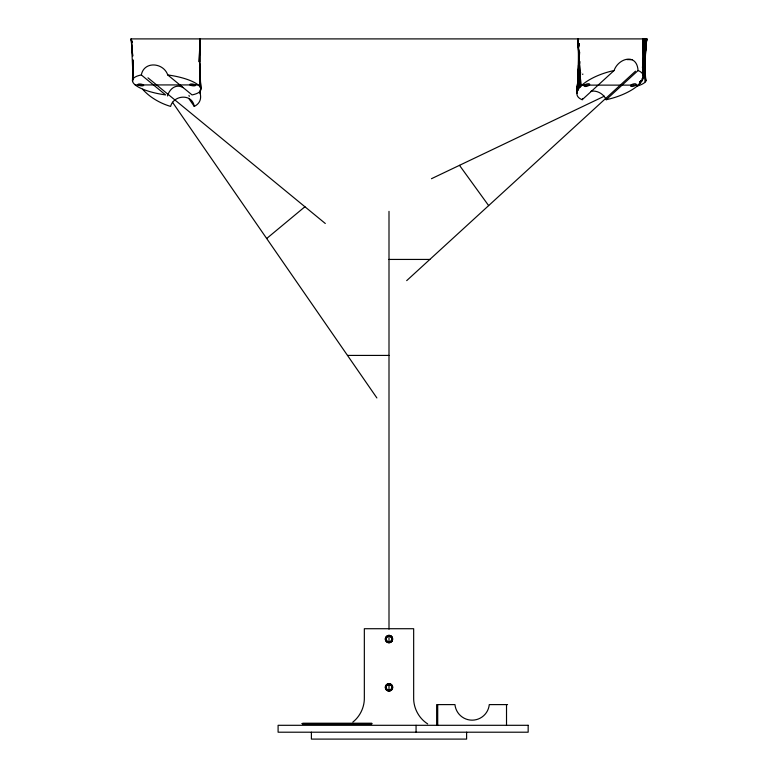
<?xml version="1.0" encoding="UTF-8"?>
<svg xmlns="http://www.w3.org/2000/svg" width="778" height="778" viewBox="0 0 778 778"><rect width="100%" height="100%" fill="white"/><g stroke="black" fill="none" stroke-linecap="round" stroke-linejoin="round"><path stroke-width="1.17" d="M436.643 725.3L436.643 704.605L454.955 704.605A17.242 17.242 0 0 0 489.274 704.605L507.567 704.605M578.424 38.9L578.346 89.314L578.958 52.107M645.312 54.557L645.312 81.855L644.962 60.217L645.614 81.35L644.573 63.446M645.351 50.94L645.458 42.508M645.322 51.659L645.195 60.937L646.255 38.9L643.853 56.794L646.693 38.9L644.855 61.297L646.255 38.9L643.027 70.117M645.351 49.335L645.4 45.863M579.104 43.704L579.056 46.106L579.046 43.685M132.484 80.591L133.048 59.887L132.561 81.311L132.62 60.402L132.989 74.532M199.567 55.277L200.014 38.9L199.576 49.491M578.686 56.862L577.762 90.384L578.462 76.02M578.744 54.47L578.813 52.068M577.791 82.06L578.462 65.119M199.547 51.844L200.15 38.9L199.149 61.909L200.014 38.9L199.625 62.405L199.576 38.9L200.16 87.078L199.722 63.426L200.802 88.536L199.586 68.62M642.502 79.852L642.618 77.45M642.725 75.038L642.842 72.626M642.949 70.215L644.408 38.9L643.231 77.751L642.978 38.9L643.348 76.74M579.513 54.47L579.629 52.068M577.84 82.137L578.462 70.215M578.472 68.668L577.033 92.485L578.482 75.816M579.338 54.382L579.474 52M578.462 68.863L577.295 87.408L578.472 74.211M642.861 75.038L645.497 38.9L643.036 67.715M641.908 80.922L642.113 78.52M576.916 93.496L578.482 75.699M579.513 63.825L579.727 61.452L579.522 63.903M577.169 87.914L578.462 73.91M132.688 56.162L131.171 38.9L646.829 38.9L644.262 61.637L646.693 38.9L643.766 59.186M642.414 67.54L642.735 65.148M642.56 67.54L643.425 61.569M643.883 56.736L644.281 54.363M644.67 51.98L646.829 38.9M141.324 74.951L165.617 94.906A34.495 10.026 7.8 0 1 135.216 84.928A34.495 10.026 7.8 0 1 141.324 74.951C143.988 60.772 163.516 62.503 167.747 74.951L192.04 94.906A34.495 10.026 7.8 0 0 198.157 84.928A34.495 10.026 7.8 0 0 167.747 74.951M590.969 91.24C597.183 90.141 603.718 93.973 606.198 99.701A34.495 13.158 -17 0 0 638.3 85.123A34.495 13.158 -17 0 0 638.048 70.545C636.988 52.933 618.432 57.99 614.066 70.545L582.216 99.701L582.693 98.485M406.69 280.634L635.5 71.168M606.198 99.701L638.048 70.545M352.842 722.101C360.165 716.314 364.542 707.037 364.337 697.71L364.337 628.721L413.663 628.721L413.663 697.71C413.419 708.087 418.904 718.357 427.686 723.9M266.679 238.515L304.927 206.744M431.459 178.716L604.35 96.18M626.922 59.595L632.417 59.595M135.216 84.928L198.157 84.928M582.216 99.701A34.495 13.158 -17 0 1 581.963 85.123L638.3 85.123M389 259.434L429.845 259.434M347.484 355.42L389 355.42M302.768 723.229L371.758 723.229M301.806 723.579L371.758 723.579M302.768 723.754L371.758 723.754M302.768 724.094L371.758 724.094M147.956 77.819L325.301 223.49M459.487 165.335L488.642 205.606M189.054 98.884L194.257 106.401A34.495 18.05 25.7 0 0 199.752 92.135M172.483 102.229L376.883 397.947M194.257 106.401C192.234 93.243 173.533 94.926 170.606 106.401A34.495 18.05 25.7 0 1 142.607 89.198M131.171 38.9L131.813 42.489M131.929 42.489L131.307 38.9L132.98 75.485M131.881 42.323L131.307 38.9L132.698 55.86M644.554 69.942L645.74 80.844L644.592 63.358M578.472 47.273L577.85 38.9L580.903 86.144L577.986 38.9L579.931 87.194L578.764 49.763M578.472 46.077L577.986 38.9L578.462 50.444M199.528 67.55L200.88 89.266M199.567 76.05L199.654 78.393M200.063 90.092L200.189 93.603M578.569 43.733L578.686 47.351M133.048 76.886L133.116 79.249M506.517 704.605L506.517 725.3M466.606 732.205L466.606 739.1L311.394 739.1L311.394 732.205M437.713 704.605L437.713 725.3M416.065 725.3L416.065 732.205M389 211.363L389 629.159M389 635.237L389 642.521M389 683.813L389 691.097M645.468 79.891A34.495 6.769 -6.3 0 1 636.423 86.397M577.86 89.314A34.495 6.769 -6.3 0 1 577.597 86.903M581.963 85.123A34.495 13.158 -17 0 1 614.066 70.545M629.82 59.556A2.305 1.371 -10.3 0 1 630.686 59.556M582.946 74.134A2.927 1.118 -17 0 1 582.391 74.241M580.369 73.784A2.927 1.118 -17 0 1 580.777 72.918M167.464 95.966A16.105 11.787 88.6 0 1 183.112 87.613M188.966 95.373A16.105 11.787 88.6 0 1 189.297 96.384M387.95 684.027A3.589 3.55 0 0 1 390.391 684.154M391.626 688.452A2.849 2.84 82.4 0 1 391.363 688.938A2.849 2.849 0 0 1 390.089 689.989A2.83 2.82 2.8 0 1 387.415 689.726A2.849 2.849 -19.8 0 1 386.637 688.938A2.83 2.811 -88.8 0 1 386.151 687.363A2.83 2.811 88.8 0 1 386.637 685.778A2.849 2.849 19.8 0 1 387.415 685A2.83 2.82 -2.8 0 1 390.089 684.728A2.849 2.849 0 0 1 391.013 685.35L391.363 685.778A2.83 2.811 -87.7 0 1 391.849 687.363A2.83 2.811 88.8 0 1 391.295 688.948L391.013 689.376A2.849 2.83 5.9 0 1 390.089 689.989A2.82 2.791 0.1 0 1 388.446 690.154A2.849 2.84 -12.7 0 1 386.987 689.376L386.637 688.938A2.849 2.84 -79.7 0 1 386.209 687.917A2.83 2.811 89.5 0 1 386.209 686.809A2.849 2.84 79.7 0 1 386.637 685.778L386.987 685.35A2.849 2.84 12.7 0 1 388.446 684.572M390.391 684.018A3.627 3.608 -11.1 0 1 391.295 684.562A3.637 3.627 -33.3 0 1 392.034 685.321A3.608 3.589 80.8 0 1 392.024 689.376A3.637 3.627 33.3 0 1 391.295 690.164A3.627 3.608 11.1 0 1 390.05 690.825A3.569 3.52 -0.4 0 1 387.609 690.708A3.627 3.598 -15.3 0 1 386.695 690.164A3.637 3.627 -33.3 0 1 386.199 689.658A3.627 3.598 -80.7 0 1 385.538 688.413M392.015 641.082A3.637 3.627 33.2 0 1 391.295 641.869A3.627 3.598 5.8 0 1 390.391 642.414A3.589 3.55 0 0 1 387.95 642.531A3.627 3.598 -5.8 0 1 386.987 642.083A3.637 3.627 -56.8 0 1 386.199 641.373A3.627 3.608 -66.8 0 1 385.431 639.779A3.569 3.511 89.6 0 1 385.441 638.359A3.627 3.598 80.6 0 1 386.199 636.774A3.647 3.637 36.5 0 1 386.705 636.268A3.627 3.589 5.7 0 1 387.619 635.733A3.569 3.511 0 0 1 390.05 635.616A3.627 3.598 -15.3 0 1 391.052 636.112M391.937 637.046A3.627 3.598 80.6 0 1 391.966 641.101M392.015 637.056A3.637 3.627 -33.3 0 0 391.295 636.268A3.627 3.608 -11.1 0 0 390.05 635.607A3.589 3.55 1.2 0 0 387.95 635.607A3.627 3.608 9.1 0 0 386.987 636.064A3.637 3.627 56.8 0 0 386.199 636.774A3.608 3.589 -79 0 0 386.189 641.373A3.647 3.637 -30.2 0 0 386.705 641.869A3.627 3.598 -15.3 0 0 387.95 642.54A3.569 3.52 -0.4 0 0 390.05 642.54A3.627 3.598 15.3 0 0 391.013 642.083A3.647 3.637 30.2 0 0 391.558 641.636A3.627 3.579 87 0 0 392.452 640.119A3.559 3.501 89.2 0 0 392.54 638.368A3.627 3.589 -84.3 0 0 391.558 636.511A3.647 3.637 -30.2 0 0 391.062 636.034M391.558 686.274A2.83 2.811 89.5 0 1 391.558 688.452M391.626 686.274A2.849 2.84 -82.4 0 0 391.013 685.35A2.849 2.83 -5.9 0 0 390.089 684.737M391.558 637.979A2.83 2.811 89.5 0 1 391.558 640.158M391.626 637.979A2.849 2.84 -82.4 0 0 391.013 637.056A2.849 2.849 0 0 0 390.089 636.443A2.83 2.82 -2.8 0 0 387.415 636.705A2.849 2.849 19.8 0 0 386.637 637.493A2.849 2.84 79.7 0 0 386.209 638.514A2.83 2.811 89.5 0 0 386.209 639.623A2.849 2.84 -79.7 0 0 386.637 640.654L386.987 641.082A2.849 2.84 -12.7 0 0 388.446 641.869A2.82 2.791 0.1 0 0 390.089 641.704A2.849 2.83 5.9 0 0 391.013 641.082L391.363 640.654A2.83 2.811 87.7 0 0 391.849 639.069A2.83 2.811 -87.7 0 0 391.363 637.493L391.013 637.056A2.849 2.83 -5.9 0 0 390.089 636.443A2.82 2.791 -0.1 0 0 388.446 636.278A2.849 2.84 12.8 0 0 386.987 637.056L386.637 637.493A2.83 2.811 88.8 0 0 386.151 639.069A2.83 2.811 -88.8 0 0 386.637 640.654A2.849 2.849 -19.8 0 0 387.415 641.432A2.83 2.82 2.8 0 0 390.089 641.704A2.849 2.849 0 0 0 391.013 641.082A2.849 2.84 82.4 0 0 391.626 640.158M387.95 683.891A3.627 3.608 9.1 0 0 386.987 684.348A3.637 3.627 45 0 0 386.199 685.068A3.627 3.608 66.7 0 0 385.431 686.653A3.569 3.501 -89.2 0 0 385.538 688.413M388.455 684.669A2.82 2.791 0.1 0 1 390.099 684.844M392.472 686.303A3.569 3.511 -89.6 0 1 392.472 688.413M392.452 686.313A3.627 3.579 -87 0 0 391.558 684.805A3.647 3.637 -30.2 0 0 391.013 684.348A3.627 3.598 -9.3 0 0 390.05 683.891A3.569 3.52 0.4 0 0 387.609 684.018A3.627 3.589 5.7 0 0 386.705 684.562A3.647 3.637 36.5 0 0 386.199 685.068A3.608 3.589 -78.9 0 0 386.189 689.668A3.647 3.637 -36.4 0 0 386.705 690.164A3.627 3.598 -5.8 0 0 387.609 690.708A3.589 3.55 0 0 0 390.05 690.825A3.627 3.598 9.3 0 0 391.013 690.368A3.647 3.637 30.2 0 0 391.558 689.921A3.627 3.579 86.9 0 0 392.452 688.413M640.644 80.659L640.323 83.052L640.673 80.659M639.749 81.719L639.36 84.092L639.759 81.719M528.165 725.3L278.096 725.3L278.096 732.205L528.165 732.205L528.165 725.3M632.174 86.484A2.927 1.118 -17 0 0 636.18 84.296A2.927 1.118 -17 0 0 631.755 84.578A2.927 1.118 -17 0 0 632.174 86.484M585.688 86.484A2.927 1.118 -17 0 0 589.705 84.296A2.927 1.118 -17 0 0 585.28 84.578A2.927 1.118 -17 0 0 585.688 86.484M191.009 85.434A2.927 0.856 7.8 0 0 195.541 85.356A2.927 0.856 7.8 0 0 191.388 83.995A2.927 0.856 7.8 0 0 191.009 85.434M139.087 85.434A2.927 0.856 7.8 0 0 143.619 85.356A2.927 0.856 7.8 0 0 139.457 83.995A2.927 0.856 7.8 0 0 139.087 85.434"/></g></svg>
